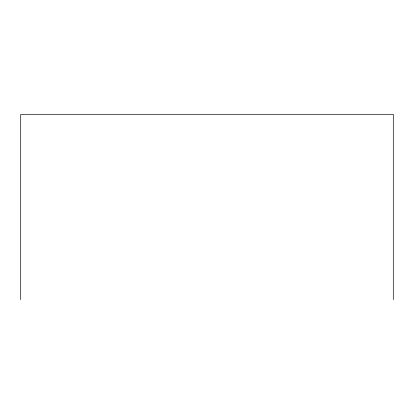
<?xml version="1.0" encoding="UTF-8"?>
<svg xmlns="http://www.w3.org/2000/svg" width="414" height="414" viewBox="0 0 414 414"><rect width="100%" height="100%" fill="white"/><g stroke="black" fill="none" stroke-linecap="round" stroke-linejoin="round"><path stroke-width="0.62" d="M393.3 299.674L393.3 114.326L20.7 114.326L20.7 299.674"/></g></svg>
